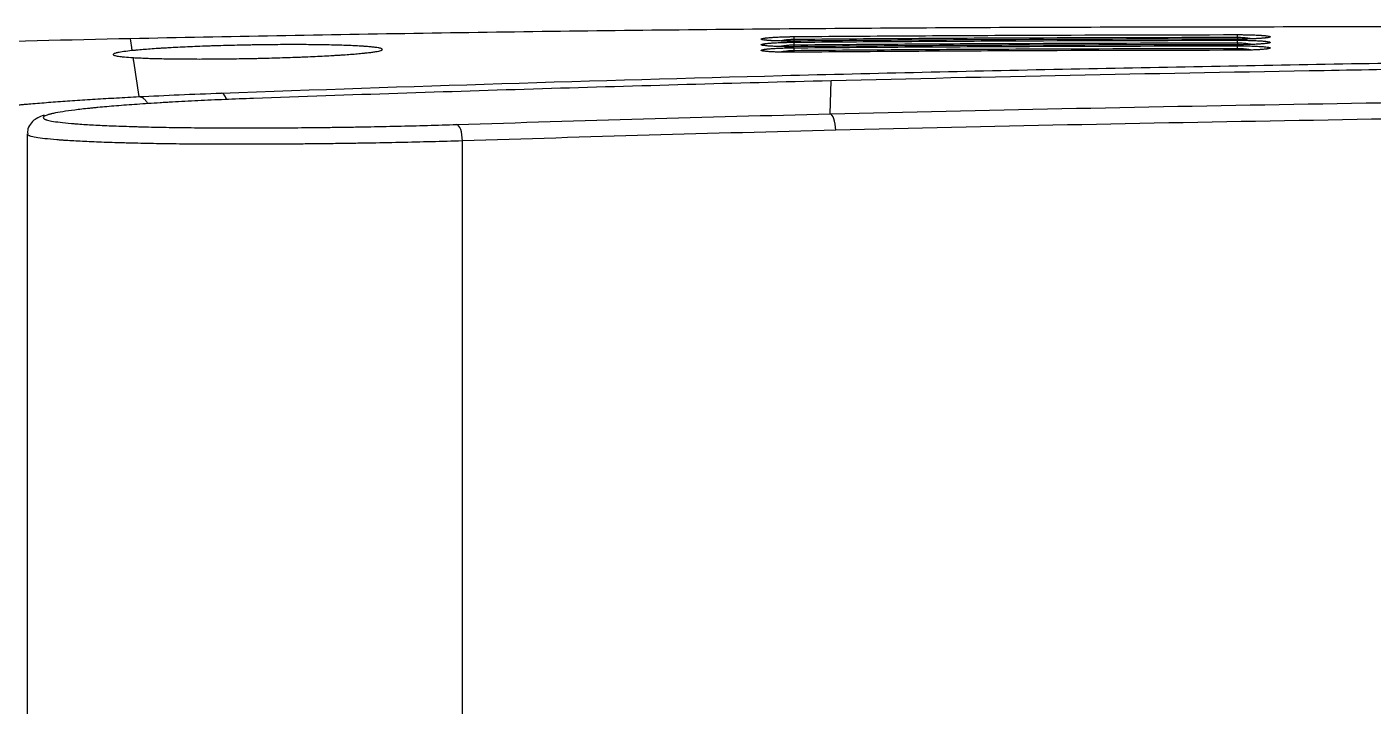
# Model space of a CAD drawing. Header units: millimetres. Extents: x -33000 to 294000, y 0 to 42408.
# Drawn here: x 8593.6 to 8675.6, y 15763 to 15804.4 of the extents above; entities that cross this region are included whole.
import ezdxf

# ---------------------------------------------------------------- set-up
doc = ezdxf.new("R2010")
doc.units = ezdxf.units.MM
doc.header["$LTSCALE"] = 50
doc.layers.add('arch', color=8, linetype='Continuous')

msp = doc.modelspace()

# ---------------------------------------------------------------- linework, layer by layer
at = {"layer": 'arch', "linetype": 'Continuous'}
for p, q in [((8642.51, 15799.072), (8642.575, 15801.084)), ((8593.591, 15797.845), (8593.591, 15762.127))]:
    msp.add_line(p, q, dxfattribs=at)
for centre, major_axis, ratio, start_param, end_param in [((8640.311, 15803.278), (-0.004, 0.5), 0.00722, 5.410489, 6.233224), ((8640.311, 15802.938), (-0.004, 0.5), 0.007221, 5.410489, 6.233224), ((8667.311, 15803.399), (-0.001, 0.5), 0.000961, 5.41052, 6.23323), ((8667.311, 15803.058), (-0.001, 0.5), 0.000959, 5.41052, 6.23323), ((8640.311, 15802.597), (-0.004, 0.5), 0.007222, 5.410489, 6.233224), ((8667.311, 15802.717), (-0.001, 0.5), 0.000956, 5.41052, 6.23323), ((8605.456, 15798.839), (-0.055, 1.499), 0.325788, 5.548218, 6.230342), ((8642.518, 15798.073), (-0.025, 1), 0.32589, 4.704201, 6.230337), ((8619.785, 15797.423), (-0.032, 0.999), 0.32583, 4.701943, 6.230343)]:
    msp.add_ellipse(centre, major_axis=major_axis, ratio=ratio, start_param=start_param, end_param=end_param, dxfattribs=at)
for points, knots in [([(8742.56, 15804.127), (8739.588, 15804.144), (8736.615, 15804.162), (8730.67, 15804.196), (8727.697, 15804.213), (8718.78, 15804.26), (8712.834, 15804.288), (8703.917, 15804.321), (8700.944, 15804.33), (8694.999, 15804.346), (8686.081, 15804.365), (8677.163, 15804.369), (8665.272, 15804.361), (8659.327, 15804.35), (8650.409, 15804.314), (8647.437, 15804.298), (8641.492, 15804.257), (8638.52, 15804.233), (8629.603, 15804.145), (8623.658, 15804.068), (8611.769, 15803.882), (8605.825, 15803.773), (8599.881, 15803.649)], [0, 0, 0, 0, 0.0625, 0.0625, 0.125, 0.125, 0.25, 0.25, 0.3125, 0.3125, 0.375, 0.5, 0.5, 0.625, 0.625, 0.6875, 0.6875, 0.75, 0.75, 0.875, 0.875, 1, 1, 1, 1]), ([(8599.881, 15803.649), (8596.098, 15803.57), (8592.316, 15803.476), (8586.643, 15803.306), (8584.752, 15803.245), (8580.971, 15803.11), (8579.081, 15803.038), (8575.301, 15802.879), (8573.411, 15802.793), (8569.632, 15802.607), (8565.854, 15802.406), (8562.079, 15802.172), (8558.304, 15801.92), (8556.417, 15801.786), (8554.531, 15801.641)], [0, 0, 0, 0, 0.25, 0.25, 0.375, 0.375, 0.5, 0.5, 0.625, 0.625, 0.75, 0.875, 0.875, 1, 1, 1, 1]), ([(8640.307, 15803.505), (8640.228, 15803.505), (8640.15, 15803.504), (8639.997, 15803.504), (8639.921, 15803.504), (8639.828, 15803.505), (8639.81, 15803.505), (8639.773, 15803.506), (8639.754, 15803.506), (8639.699, 15803.506), (8639.664, 15803.507), (8639.558, 15803.509), (8639.491, 15803.51), (8639.393, 15803.512), (8639.361, 15803.513), (8639.314, 15803.515), (8639.299, 15803.515), (8639.268, 15803.516), (8639.253, 15803.516), (8639.179, 15803.519), (8639.123, 15803.521), (8639.017, 15803.526), (8638.967, 15803.528), (8638.896, 15803.532), (8638.873, 15803.534), (8638.828, 15803.537), (8638.807, 15803.538), (8638.744, 15803.543), (8638.706, 15803.546), (8638.635, 15803.552), (8638.602, 15803.555), (8638.512, 15803.565), (8638.462, 15803.572), (8638.413, 15803.581), (8638.404, 15803.583), (8638.386, 15803.586), (8638.378, 15803.588), (8638.357, 15803.594), (8638.345, 15803.597), (8638.316, 15803.609), (8638.307, 15803.616), (8638.307, 15803.626), (8638.308, 15803.628), (8638.31, 15803.632), (8638.316, 15803.638), (8638.327, 15803.644), (8638.357, 15803.655), (8638.386, 15803.663), (8638.446, 15803.675), (8638.468, 15803.679), (8638.506, 15803.685), (8638.519, 15803.687), (8638.546, 15803.691), (8638.561, 15803.693), (8638.637, 15803.702), (8638.708, 15803.71), (8638.832, 15803.721), (8638.876, 15803.724), (8638.947, 15803.729), (8638.971, 15803.731), (8639.022, 15803.735), (8639.047, 15803.736), (8639.127, 15803.741), (8639.183, 15803.744), (8639.3, 15803.751), (8639.362, 15803.753), (8639.459, 15803.758), (8639.492, 15803.759), (8639.56, 15803.761), (8639.594, 15803.763), (8639.699, 15803.766), (8639.771, 15803.768), (8639.882, 15803.771), (8639.919, 15803.772), (8639.976, 15803.773), (8639.996, 15803.773), (8640.034, 15803.774), (8640.053, 15803.775), (8640.15, 15803.776), (8640.228, 15803.777), (8640.307, 15803.778)], [0, 0, 0, 0, 0.03125, 0.03125, 0.0625, 0.0625, 0.070313, 0.070313, 0.078125, 0.078125, 0.09375, 0.09375, 0.125, 0.125, 0.140625, 0.140625, 0.148438, 0.148438, 0.15625, 0.15625, 0.1875, 0.1875, 0.21875, 0.21875, 0.234375, 0.234375, 0.25, 0.25, 0.28125, 0.28125, 0.3125, 0.3125, 0.375, 0.375, 0.390625, 0.390625, 0.40625, 0.40625, 0.4375, 0.4375, 0.5, 0.5, 0.515625, 0.515625, 0.53125, 0.5625, 0.5625, 0.625, 0.625, 0.65625, 0.65625, 0.671875, 0.671875, 0.6875, 0.6875, 0.75, 0.75, 0.78125, 0.78125, 0.796875, 0.796875, 0.8125, 0.8125, 0.84375, 0.84375, 0.875, 0.875, 0.890625, 0.890625, 0.90625, 0.90625, 0.9375, 0.9375, 0.953125, 0.953125, 0.960937, 0.960937, 0.96875, 0.96875, 1, 1, 1, 1]), ([(8640.307, 15803.165), (8640.228, 15803.164), (8640.15, 15803.164), (8639.997, 15803.163), (8639.921, 15803.164), (8639.828, 15803.164), (8639.81, 15803.165), (8639.773, 15803.165), (8639.754, 15803.165), (8639.699, 15803.166), (8639.664, 15803.166), (8639.558, 15803.168), (8639.491, 15803.169), (8639.393, 15803.172), (8639.361, 15803.172), (8639.314, 15803.174), (8639.299, 15803.174), (8639.268, 15803.175), (8639.253, 15803.176), (8639.179, 15803.178), (8639.123, 15803.181), (8639.017, 15803.185), (8638.967, 15803.188), (8638.896, 15803.192), (8638.873, 15803.193), (8638.828, 15803.196), (8638.807, 15803.197), (8638.744, 15803.202), (8638.706, 15803.205), (8638.635, 15803.211), (8638.602, 15803.214), (8638.512, 15803.224), (8638.462, 15803.231), (8638.413, 15803.24), (8638.404, 15803.242), (8638.386, 15803.246), (8638.378, 15803.247), (8638.357, 15803.253), (8638.345, 15803.257), (8638.316, 15803.268), (8638.307, 15803.276), (8638.307, 15803.285), (8638.308, 15803.287), (8638.31, 15803.291), (8638.316, 15803.297), (8638.327, 15803.303), (8638.357, 15803.315), (8638.386, 15803.323), (8638.446, 15803.334), (8638.468, 15803.338), (8638.506, 15803.344), (8638.519, 15803.346), (8638.546, 15803.35), (8638.561, 15803.352), (8638.637, 15803.361), (8638.708, 15803.369), (8638.832, 15803.38), (8638.876, 15803.383), (8638.947, 15803.389), (8638.971, 15803.391), (8639.022, 15803.394), (8639.047, 15803.396), (8639.127, 15803.401), (8639.183, 15803.404), (8639.3, 15803.41), (8639.362, 15803.413), (8639.459, 15803.417), (8639.492, 15803.418), (8639.56, 15803.421), (8639.594, 15803.422), (8639.699, 15803.426), (8639.771, 15803.428), (8639.882, 15803.43), (8639.919, 15803.431), (8639.976, 15803.432), (8639.996, 15803.433), (8640.034, 15803.434), (8640.053, 15803.434), (8640.15, 15803.435), (8640.228, 15803.436), (8640.307, 15803.437)], [0, 0, 0, 0, 0.03125, 0.03125, 0.0625, 0.0625, 0.070313, 0.070313, 0.078125, 0.078125, 0.09375, 0.09375, 0.125, 0.125, 0.140625, 0.140625, 0.148438, 0.148438, 0.15625, 0.15625, 0.1875, 0.1875, 0.21875, 0.21875, 0.234375, 0.234375, 0.25, 0.25, 0.28125, 0.28125, 0.3125, 0.3125, 0.375, 0.375, 0.390625, 0.390625, 0.40625, 0.40625, 0.4375, 0.4375, 0.5, 0.5, 0.515625, 0.515625, 0.53125, 0.5625, 0.5625, 0.625, 0.625, 0.65625, 0.65625, 0.671875, 0.671875, 0.6875, 0.6875, 0.75, 0.75, 0.78125, 0.78125, 0.796875, 0.796875, 0.8125, 0.8125, 0.84375, 0.84375, 0.875, 0.875, 0.890625, 0.890625, 0.90625, 0.90625, 0.9375, 0.9375, 0.953125, 0.953125, 0.960937, 0.960937, 0.96875, 0.96875, 1, 1, 1, 1]), ([(8640.307, 15803.507), (8640.278, 15803.506), (8640.071, 15803.503), (8639.674, 15803.506), (8639.184, 15803.518), (8638.773, 15803.54), (8638.55, 15803.564), (8638.498, 15803.575), (8638.498, 15803.575)], [0, 0, 0, 0, 0.028653, 0.211251, 0.398903, 0.619265, 0.875039, 1, 1, 1, 1]), ([(8640.311, 15803.6), (8640.246, 15803.599), (8640.181, 15803.597), (8640.086, 15803.592), (8640.054, 15803.59), (8639.993, 15803.586), (8639.962, 15803.583), (8639.874, 15803.575), (8639.817, 15803.569), (8639.749, 15803.56), (8639.736, 15803.558), (8639.709, 15803.554), (8639.696, 15803.552), (8639.657, 15803.546), (8639.631, 15803.542), (8639.564, 15803.531), (8639.524, 15803.523), (8639.486, 15803.515)], [0, 0, 0, 0, 0.205276, 0.205276, 0.307913, 0.307913, 0.410551, 0.410551, 0.615827, 0.615827, 0.667146, 0.667146, 0.718465, 0.718465, 0.821103, 0.821103, 1, 1, 1, 1]), ([(8640.307, 15803.778), (8642.557, 15803.797), (8644.808, 15803.814), (8649.308, 15803.842), (8651.558, 15803.853), (8658.309, 15803.882), (8662.81, 15803.892), (8667.311, 15803.898)], [0, 0, 0, 0, 0.25, 0.25, 0.5, 0.5, 1, 1, 1, 1]), ([(8667.311, 15803.625), (8662.81, 15803.62), (8658.309, 15803.609), (8651.558, 15803.581), (8649.308, 15803.569), (8644.808, 15803.541), (8642.557, 15803.525), (8640.307, 15803.505)], [0, 0, 0, 0, 0.5, 0.5, 0.75, 0.75, 1, 1, 1, 1]), ([(8640.307, 15803.437), (8642.557, 15803.457), (8644.808, 15803.473), (8649.308, 15803.501), (8651.558, 15803.513), (8658.309, 15803.541), (8662.81, 15803.552), (8667.311, 15803.557)], [0, 0, 0, 0, 0.25, 0.25, 0.5, 0.5, 1, 1, 1, 1]), ([(8667.311, 15803.72), (8662.811, 15803.714), (8656.061, 15803.698), (8649.311, 15803.664), (8644.811, 15803.636), (8642.561, 15803.619), (8640.311, 15803.6)], [0, 0, 0, 0, 0.5, 0.75, 0.75, 1, 1, 1, 1]), ([(8669.12, 15803.714), (8669.12, 15803.714), (8669.117, 15803.713), (8669.054, 15803.7), (8668.825, 15803.674), (8668.401, 15803.647), (8667.872, 15803.631), (8667.434, 15803.625), (8667.21, 15803.627), (8667.157, 15803.627)], [0, 0, 0, 0, 0.017674, 0.141331, 0.361877, 0.589204, 0.781758, 0.94776, 1, 1, 1, 1]), ([(8667.311, 15803.898), (8667.39, 15803.898), (8667.467, 15803.898), (8667.621, 15803.897), (8667.696, 15803.896), (8667.789, 15803.895), (8667.808, 15803.894), (8667.845, 15803.894), (8667.863, 15803.893), (8667.918, 15803.892), (8667.953, 15803.891), (8668.058, 15803.889), (8668.126, 15803.887), (8668.223, 15803.884), (8668.255, 15803.883), (8668.302, 15803.881), (8668.317, 15803.881), (8668.348, 15803.879), (8668.363, 15803.879), (8668.437, 15803.876), (8668.493, 15803.873), (8668.599, 15803.867), (8668.649, 15803.865), (8668.719, 15803.86), (8668.754, 15803.858), (8668.787, 15803.855), (8668.808, 15803.854), (8668.819, 15803.853), (8668.871, 15803.849), (8668.909, 15803.845), (8668.981, 15803.839), (8669.013, 15803.835), (8669.104, 15803.825), (8669.153, 15803.817), (8669.203, 15803.808), (8669.212, 15803.806), (8669.23, 15803.802), (8669.238, 15803.8), (8669.26, 15803.795), (8669.272, 15803.791), (8669.301, 15803.779), (8669.311, 15803.772), (8669.311, 15803.762), (8669.31, 15803.76), (8669.308, 15803.756), (8669.306, 15803.754), (8669.299, 15803.748), (8669.291, 15803.744), (8669.262, 15803.733), (8669.233, 15803.725), (8669.174, 15803.714), (8669.152, 15803.71), (8669.115, 15803.705), (8669.102, 15803.703), (8669.074, 15803.699), (8669.059, 15803.697), (8668.983, 15803.688), (8668.912, 15803.681), (8668.789, 15803.671), (8668.745, 15803.668), (8668.674, 15803.664), (8668.649, 15803.662), (8668.599, 15803.659), (8668.573, 15803.657), (8668.493, 15803.653), (8668.437, 15803.65), (8668.32, 15803.645), (8668.258, 15803.643), (8668.177, 15803.64), (8668.16, 15803.639), (8668.127, 15803.638), (8668.11, 15803.638), (8668.059, 15803.636), (8668.025, 15803.635), (8667.92, 15803.633), (8667.848, 15803.631), (8667.737, 15803.629), (8667.699, 15803.628), (8667.642, 15803.628), (8667.623, 15803.627), (8667.584, 15803.627), (8667.565, 15803.627), (8667.468, 15803.626), (8667.39, 15803.626), (8667.311, 15803.625)], [0, 0, 0, 0, 0.03125, 0.03125, 0.0625, 0.0625, 0.070313, 0.070313, 0.078125, 0.078125, 0.09375, 0.09375, 0.125, 0.125, 0.140625, 0.140625, 0.148438, 0.148438, 0.15625, 0.15625, 0.1875, 0.1875, 0.21875, 0.21875, 0.234375, 0.242188, 0.242188, 0.25, 0.25, 0.28125, 0.28125, 0.3125, 0.3125, 0.375, 0.375, 0.390625, 0.390625, 0.40625, 0.40625, 0.4375, 0.4375, 0.5, 0.5, 0.515625, 0.515625, 0.53125, 0.53125, 0.5625, 0.5625, 0.625, 0.625, 0.65625, 0.65625, 0.671875, 0.671875, 0.6875, 0.6875, 0.75, 0.75, 0.78125, 0.78125, 0.796875, 0.796875, 0.8125, 0.8125, 0.84375, 0.84375, 0.875, 0.875, 0.882813, 0.882813, 0.890625, 0.890625, 0.90625, 0.90625, 0.9375, 0.9375, 0.953125, 0.953125, 0.960938, 0.960938, 0.96875, 0.96875, 1, 1, 1, 1]), ([(8668.15, 15803.643), (8668.13, 15803.647), (8668.111, 15803.651), (8668.067, 15803.659), (8668.043, 15803.663), (8667.969, 15803.675), (8667.917, 15803.682), (8667.835, 15803.692), (8667.807, 15803.695), (8667.764, 15803.699), (8667.75, 15803.701), (8667.72, 15803.703), (8667.705, 15803.705), (8667.63, 15803.71), (8667.568, 15803.714), (8667.474, 15803.718), (8667.442, 15803.719), (8667.393, 15803.719), (8667.377, 15803.72), (8667.344, 15803.72), (8667.328, 15803.72), (8667.311, 15803.72)], [0, 0, 0, 0, 0.088793, 0.088793, 0.190038, 0.190038, 0.392529, 0.392529, 0.493774, 0.493774, 0.544396, 0.544396, 0.595019, 0.595019, 0.79751, 0.79751, 0.898755, 0.898755, 0.949377, 0.949377, 1, 1, 1, 1]), ([(8667.311, 15803.557), (8667.39, 15803.557), (8667.467, 15803.557), (8667.621, 15803.556), (8667.696, 15803.555), (8667.789, 15803.554), (8667.808, 15803.554), (8667.845, 15803.553), (8667.863, 15803.553), (8667.918, 15803.552), (8667.953, 15803.551), (8668.058, 15803.548), (8668.126, 15803.547), (8668.223, 15803.543), (8668.255, 15803.542), (8668.302, 15803.541), (8668.317, 15803.54), (8668.348, 15803.539), (8668.363, 15803.538), (8668.437, 15803.535), (8668.493, 15803.532), (8668.599, 15803.527), (8668.649, 15803.524), (8668.719, 15803.519), (8668.754, 15803.517), (8668.787, 15803.515), (8668.808, 15803.513), (8668.819, 15803.512), (8668.871, 15803.508), (8668.909, 15803.505), (8668.981, 15803.498), (8669.013, 15803.495), (8669.104, 15803.484), (8669.153, 15803.477), (8669.203, 15803.467), (8669.212, 15803.465), (8669.23, 15803.462), (8669.238, 15803.46), (8669.26, 15803.454), (8669.272, 15803.45), (8669.301, 15803.439), (8669.311, 15803.431), (8669.311, 15803.421), (8669.31, 15803.419), (8669.308, 15803.415), (8669.306, 15803.413), (8669.299, 15803.408), (8669.291, 15803.404), (8669.262, 15803.392), (8669.233, 15803.385), (8669.174, 15803.373), (8669.152, 15803.37), (8669.115, 15803.364), (8669.102, 15803.362), (8669.074, 15803.359), (8669.059, 15803.357), (8668.983, 15803.348), (8668.912, 15803.341), (8668.789, 15803.331), (8668.745, 15803.328), (8668.674, 15803.323), (8668.649, 15803.321), (8668.599, 15803.318), (8668.573, 15803.317), (8668.493, 15803.312), (8668.437, 15803.31), (8668.32, 15803.304), (8668.258, 15803.302), (8668.177, 15803.299), (8668.16, 15803.299), (8668.127, 15803.298), (8668.11, 15803.297), (8668.059, 15803.296), (8668.025, 15803.295), (8667.92, 15803.292), (8667.848, 15803.29), (8667.737, 15803.288), (8667.699, 15803.288), (8667.642, 15803.287), (8667.623, 15803.287), (8667.584, 15803.286), (8667.565, 15803.286), (8667.468, 15803.285), (8667.39, 15803.285), (8667.311, 15803.285)], [0, 0, 0, 0, 0.03125, 0.03125, 0.0625, 0.0625, 0.070313, 0.070313, 0.078125, 0.078125, 0.09375, 0.09375, 0.125, 0.125, 0.140625, 0.140625, 0.148438, 0.148438, 0.15625, 0.15625, 0.1875, 0.1875, 0.21875, 0.21875, 0.234375, 0.242188, 0.242188, 0.25, 0.25, 0.28125, 0.28125, 0.3125, 0.3125, 0.375, 0.375, 0.390625, 0.390625, 0.40625, 0.40625, 0.4375, 0.4375, 0.5, 0.5, 0.515625, 0.515625, 0.53125, 0.53125, 0.5625, 0.5625, 0.625, 0.625, 0.65625, 0.65625, 0.671875, 0.671875, 0.6875, 0.6875, 0.75, 0.75, 0.78125, 0.78125, 0.796875, 0.796875, 0.8125, 0.8125, 0.84375, 0.84375, 0.875, 0.875, 0.882813, 0.882813, 0.890625, 0.890625, 0.90625, 0.90625, 0.9375, 0.9375, 0.953125, 0.953125, 0.960938, 0.960938, 0.96875, 0.96875, 1, 1, 1, 1]), ([(8599.99, 15802.924), (8599.799, 15802.904), (8599.631, 15802.884), (8599.34, 15802.844), (8599.218, 15802.823), (8599.095, 15802.798), (8599.072, 15802.793), (8599.029, 15802.783), (8599.009, 15802.778), (8598.954, 15802.763), (8598.924, 15802.753), (8598.852, 15802.724), (8598.829, 15802.705), (8598.832, 15802.682), (8598.834, 15802.677), (8598.842, 15802.668), (8598.847, 15802.663), (8598.869, 15802.65), (8598.889, 15802.641), (8598.969, 15802.615), (8599.047, 15802.599), (8599.2, 15802.575), (8599.257, 15802.568), (8599.353, 15802.556), (8599.402, 15802.551), (8599.456, 15802.546), (8599.492, 15802.542), (8599.511, 15802.54), (8599.682, 15802.525), (8599.856, 15802.512), (8600.053, 15802.5)], [0, 0, 0, 0, 0.125, 0.125, 0.25, 0.25, 0.28125, 0.28125, 0.3125, 0.3125, 0.375, 0.375, 0.5, 0.5, 0.53125, 0.53125, 0.5625, 0.5625, 0.625, 0.625, 0.75, 0.75, 0.8125, 0.8125, 0.84375, 0.859375, 0.859375, 0.875, 0.875, 1, 1, 1, 1]), ([(8600.053, 15802.5), (8600.111, 15802.496), (8600.201, 15802.491), (8600.296, 15802.486), (8600.361, 15802.483), (8600.393, 15802.481), (8600.559, 15802.474), (8600.698, 15802.468), (8600.989, 15802.457), (8601.292, 15802.447), (8601.62, 15802.439), (8601.961, 15802.432), (8602.138, 15802.429), (8602.366, 15802.425), (8602.413, 15802.425), (8602.505, 15802.423), (8602.645, 15802.422), (8602.787, 15802.42), (8603.074, 15802.417), (8603.465, 15802.415), (8603.87, 15802.414), (8604.283, 15802.414), (8604.493, 15802.415), (8604.814, 15802.416), (8604.923, 15802.417), (8605.139, 15802.418), (8605.248, 15802.419), (8605.574, 15802.422), (8606.01, 15802.427), (8606.67, 15802.437), (8607.114, 15802.445), (8607.392, 15802.451), (8607.448, 15802.452), (8607.56, 15802.454), (8607.616, 15802.455), (8607.783, 15802.459), (8607.894, 15802.462), (8608.225, 15802.47), (8608.662, 15802.482), (8609.305, 15802.501), (8609.726, 15802.516), (8610.038, 15802.527), (8610.141, 15802.531), (8610.295, 15802.537), (8610.347, 15802.539), (8610.448, 15802.543), (8610.701, 15802.554), (8611.143, 15802.573), (8611.702, 15802.601), (8612.055, 15802.62), (8612.313, 15802.635), (8612.397, 15802.64), (8612.522, 15802.648), (8612.564, 15802.65), (8612.646, 15802.656), (8612.848, 15802.669), (8613.193, 15802.693), (8613.61, 15802.725), (8613.86, 15802.748), (8614.036, 15802.765), (8614.122, 15802.773), (8614.204, 15802.782), (8614.257, 15802.788), (8614.283, 15802.791), (8614.412, 15802.805), (8614.506, 15802.817), (8614.677, 15802.84), (8614.832, 15802.863), (8614.952, 15802.887), (8615.056, 15802.91), (8615.099, 15802.921), (8615.142, 15802.936), (8615.15, 15802.939), (8615.165, 15802.945), (8615.186, 15802.953), (8615.201, 15802.962), (8615.226, 15802.979), (8615.24, 15803.001), (8615.219, 15803.023), (8615.18, 15803.044), (8615.152, 15803.055), (8615.105, 15803.068), (8615.095, 15803.07), (8615.074, 15803.075), (8615.04, 15803.083), (8615.002, 15803.091), (8614.92, 15803.105), (8614.793, 15803.124), (8614.552, 15803.151), (8614.358, 15803.168), (8614.226, 15803.178), (8614.199, 15803.18), (8614.144, 15803.184), (8614.116, 15803.186), (8614.03, 15803.192), (8613.972, 15803.195), (8613.79, 15803.206), (8613.535, 15803.22), (8613.11, 15803.238), (8612.799, 15803.249), (8612.555, 15803.256), (8612.472, 15803.258), (8612.345, 15803.262), (8612.302, 15803.263), (8612.216, 15803.265), (8612, 15803.27), (8611.597, 15803.278), (8611.032, 15803.285), (8610.637, 15803.288), (8610.333, 15803.289), (8610.231, 15803.29), (8610.076, 15803.29), (8610.024, 15803.29), (8609.919, 15803.29), (8609.867, 15803.291), (8609.605, 15803.291), (8609.393, 15803.29), (8608.966, 15803.288), (8608.535, 15803.285), (8608.098, 15803.28), (8607.767, 15803.276), (8607.6, 15803.273), (8607.433, 15803.271), (8607.321, 15803.269), (8607.265, 15803.268), (8606.986, 15803.263), (8606.764, 15803.259), (8606.322, 15803.249), (8605.882, 15803.238), (8605.447, 15803.226), (8605.123, 15803.216), (8605.015, 15803.213), (8604.8, 15803.205), (8604.693, 15803.202), (8604.373, 15803.191), (8604.163, 15803.183), (8603.753, 15803.166), (8603.35, 15803.149), (8602.964, 15803.131), (8602.586, 15803.112), (8602.4, 15803.102), (8602.174, 15803.089), (8602.129, 15803.087), (8602.04, 15803.081), (8601.908, 15803.074), (8601.779, 15803.066), (8601.527, 15803.05), (8601.203, 15803.028), (8600.757, 15802.994), (8600.485, 15802.971), (8600.323, 15802.957), (8600.291, 15802.954), (8600.228, 15802.948), (8600.197, 15802.945), (8600.105, 15802.936), (8600.046, 15802.93), (8599.99, 15802.924)], [0, 0, 0, 0, 0.007813, 0.011719, 0.011719, 0.015625, 0.015625, 0.03125, 0.03125, 0.046875, 0.0625, 0.0625, 0.078125, 0.078125, 0.082031, 0.082031, 0.085938, 0.09375, 0.09375, 0.109375, 0.125, 0.125, 0.140625, 0.140625, 0.148438, 0.148438, 0.15625, 0.15625, 0.171875, 0.1875, 0.203125, 0.203125, 0.207031, 0.207031, 0.210938, 0.210938, 0.21875, 0.21875, 0.234375, 0.25, 0.265625, 0.265625, 0.273438, 0.273438, 0.277344, 0.277344, 0.28125, 0.296875, 0.3125, 0.328125, 0.328125, 0.335938, 0.335938, 0.339844, 0.339844, 0.34375, 0.359375, 0.375, 0.390625, 0.390625, 0.398438, 0.402344, 0.402344, 0.40625, 0.40625, 0.421875, 0.421875, 0.4375, 0.453125, 0.453125, 0.46875, 0.46875, 0.472656, 0.472656, 0.476563, 0.484375, 0.484375, 0.5, 0.515625, 0.515625, 0.53125, 0.53125, 0.535156, 0.535156, 0.539063, 0.546875, 0.546875, 0.5625, 0.578125, 0.59375, 0.59375, 0.597656, 0.597656, 0.601563, 0.601563, 0.609375, 0.609375, 0.625, 0.640625, 0.65625, 0.65625, 0.664063, 0.664063, 0.667969, 0.667969, 0.671875, 0.6875, 0.703125, 0.71875, 0.71875, 0.726563, 0.726563, 0.730469, 0.730469, 0.734375, 0.734375, 0.75, 0.75, 0.765625, 0.78125, 0.78125, 0.789063, 0.792969, 0.792969, 0.796875, 0.796875, 0.8125, 0.8125, 0.828125, 0.84375, 0.84375, 0.851563, 0.851563, 0.859375, 0.859375, 0.875, 0.875, 0.890625, 0.90625, 0.90625, 0.921875, 0.921875, 0.925781, 0.925781, 0.929688, 0.9375, 0.9375, 0.953125, 0.96875, 0.984375, 0.984375, 0.988281, 0.988281, 0.992187, 0.992187, 1, 1, 1, 1]), ([(8605.427, 15800.337), (8616.81, 15800.753), (8628.193, 15801.113), (8642.425, 15801.479), (8645.272, 15801.548), (8650.965, 15801.678), (8656.658, 15801.801), (8662.351, 15801.912), (8668.045, 15802.019), (8670.891, 15802.071), (8679.432, 15802.22), (8685.125, 15802.314), (8696.513, 15802.49), (8702.207, 15802.573), (8713.594, 15802.727), (8719.288, 15802.798), (8727.829, 15802.898), (8730.676, 15802.93), (8736.37, 15802.993), (8739.217, 15803.024), (8742.064, 15803.054)], [0, 0, 0, 0, 0.25, 0.25, 0.3125, 0.3125, 0.375, 0.4375, 0.4375, 0.5, 0.5, 0.625, 0.625, 0.75, 0.75, 0.875, 0.875, 0.9375, 0.9375, 1, 1, 1, 1]), ([(8640.307, 15802.824), (8640.228, 15802.823), (8640.15, 15802.823), (8639.997, 15802.823), (8639.921, 15802.823), (8639.828, 15802.824), (8639.81, 15802.824), (8639.773, 15802.824), (8639.754, 15802.824), (8639.699, 15802.825), (8639.664, 15802.826), (8639.558, 15802.827), (8639.491, 15802.829), (8639.393, 15802.831), (8639.361, 15802.832), (8639.314, 15802.833), (8639.299, 15802.834), (8639.268, 15802.835), (8639.253, 15802.835), (8639.179, 15802.838), (8639.123, 15802.84), (8639.017, 15802.845), (8638.967, 15802.847), (8638.896, 15802.851), (8638.873, 15802.852), (8638.828, 15802.855), (8638.807, 15802.857), (8638.744, 15802.861), (8638.706, 15802.864), (8638.635, 15802.87), (8638.602, 15802.874), (8638.512, 15802.884), (8638.462, 15802.89), (8638.413, 15802.899), (8638.404, 15802.901), (8638.386, 15802.905), (8638.378, 15802.907), (8638.357, 15802.912), (8638.345, 15802.916), (8638.316, 15802.927), (8638.307, 15802.935), (8638.307, 15802.945), (8638.308, 15802.947), (8638.31, 15802.951), (8638.316, 15802.956), (8638.327, 15802.962), (8638.357, 15802.974), (8638.386, 15802.982), (8638.446, 15802.994), (8638.468, 15802.998), (8638.506, 15803.003), (8638.519, 15803.005), (8638.546, 15803.009), (8638.561, 15803.011), (8638.637, 15803.021), (8638.708, 15803.028), (8638.832, 15803.039), (8638.876, 15803.043), (8638.947, 15803.048), (8638.971, 15803.05), (8639.022, 15803.053), (8639.047, 15803.055), (8639.127, 15803.06), (8639.183, 15803.063), (8639.3, 15803.069), (8639.362, 15803.072), (8639.459, 15803.076), (8639.492, 15803.078), (8639.56, 15803.08), (8639.594, 15803.081), (8639.699, 15803.085), (8639.771, 15803.087), (8639.882, 15803.09), (8639.919, 15803.091), (8639.976, 15803.092), (8639.996, 15803.092), (8640.034, 15803.093), (8640.053, 15803.093), (8640.15, 15803.095), (8640.228, 15803.096), (8640.307, 15803.096)], [0, 0, 0, 0, 0.03125, 0.03125, 0.0625, 0.0625, 0.070313, 0.070313, 0.078125, 0.078125, 0.09375, 0.09375, 0.125, 0.125, 0.140625, 0.140625, 0.148438, 0.148438, 0.15625, 0.15625, 0.1875, 0.1875, 0.21875, 0.21875, 0.234375, 0.234375, 0.25, 0.25, 0.28125, 0.28125, 0.3125, 0.3125, 0.375, 0.375, 0.390625, 0.390625, 0.40625, 0.40625, 0.4375, 0.4375, 0.5, 0.5, 0.515625, 0.515625, 0.53125, 0.5625, 0.5625, 0.625, 0.625, 0.65625, 0.65625, 0.671875, 0.671875, 0.6875, 0.6875, 0.75, 0.75, 0.78125, 0.78125, 0.796875, 0.796875, 0.8125, 0.8125, 0.84375, 0.84375, 0.875, 0.875, 0.890625, 0.890625, 0.90625, 0.90625, 0.9375, 0.9375, 0.953125, 0.953125, 0.960938, 0.960938, 0.96875, 0.96875, 1, 1, 1, 1]), ([(8640.307, 15803.166), (8640.278, 15803.165), (8640.071, 15803.162), (8639.674, 15803.166), (8639.184, 15803.177), (8638.773, 15803.199), (8638.55, 15803.223), (8638.498, 15803.235), (8638.498, 15803.235)], [0, 0, 0, 0, 0.028653, 0.211249, 0.3989, 0.619258, 0.87503, 1, 1, 1, 1]), ([(8640.307, 15802.825), (8640.278, 15802.825), (8640.071, 15802.822), (8639.674, 15802.825), (8639.184, 15802.837), (8638.773, 15802.858), (8638.55, 15802.883), (8638.498, 15802.894), (8638.498, 15802.894)], [0, 0, 0, 0, 0.028653, 0.211247, 0.398894, 0.619249, 0.875017, 1, 1, 1, 1]), ([(8640.311, 15803.259), (8640.246, 15803.258), (8640.181, 15803.256), (8640.086, 15803.252), (8640.054, 15803.25), (8639.993, 15803.245), (8639.962, 15803.243), (8639.874, 15803.235), (8639.817, 15803.228), (8639.749, 15803.219), (8639.736, 15803.217), (8639.709, 15803.214), (8639.696, 15803.212), (8639.657, 15803.206), (8639.631, 15803.202), (8639.564, 15803.19), (8639.524, 15803.182), (8639.486, 15803.174)], [0, 0, 0, 0, 0.205276, 0.205276, 0.307914, 0.307914, 0.410552, 0.410552, 0.615828, 0.615828, 0.667147, 0.667147, 0.718466, 0.718466, 0.821104, 0.821104, 1, 1, 1, 1]), ([(8640.311, 15802.919), (8640.246, 15802.918), (8640.181, 15802.916), (8640.086, 15802.911), (8640.054, 15802.909), (8639.993, 15802.904), (8639.962, 15802.902), (8639.874, 15802.894), (8639.817, 15802.888), (8639.749, 15802.879), (8639.736, 15802.877), (8639.709, 15802.873), (8639.696, 15802.871), (8639.657, 15802.865), (8639.631, 15802.861), (8639.564, 15802.849), (8639.524, 15802.841), (8639.486, 15802.833)], [0, 0, 0, 0, 0.205276, 0.205276, 0.307913, 0.307913, 0.410551, 0.410551, 0.615827, 0.615827, 0.667145, 0.667145, 0.718464, 0.718464, 0.821102, 0.821102, 1, 1, 1, 1]), ([(8667.311, 15803.285), (8662.81, 15803.279), (8658.309, 15803.269), (8651.558, 15803.24), (8649.308, 15803.229), (8644.808, 15803.201), (8642.557, 15803.184), (8640.307, 15803.165)], [0, 0, 0, 0, 0.5, 0.5, 0.75, 0.75, 1, 1, 1, 1]), ([(8640.307, 15803.096), (8642.557, 15803.116), (8644.808, 15803.132), (8649.308, 15803.16), (8651.558, 15803.172), (8658.309, 15803.2), (8662.81, 15803.211), (8667.311, 15803.217)], [0, 0, 0, 0, 0.25, 0.25, 0.5, 0.5, 1, 1, 1, 1]), ([(8667.311, 15802.944), (8662.81, 15802.939), (8658.309, 15802.928), (8651.558, 15802.9), (8649.308, 15802.888), (8644.808, 15802.86), (8642.557, 15802.843), (8640.307, 15802.824)], [0, 0, 0, 0, 0.5, 0.5, 0.75, 0.75, 1, 1, 1, 1]), ([(8667.311, 15803.379), (8662.811, 15803.374), (8656.061, 15803.358), (8649.311, 15803.323), (8644.811, 15803.295), (8642.561, 15803.279), (8640.311, 15803.259)], [0, 0, 0, 0, 0.5, 0.75, 0.75, 1, 1, 1, 1]), ([(8667.311, 15803.039), (8662.811, 15803.033), (8656.061, 15803.017), (8649.311, 15802.983), (8644.811, 15802.954), (8642.561, 15802.938), (8640.311, 15802.919)], [0, 0, 0, 0, 0.5, 0.75, 0.75, 1, 1, 1, 1]), ([(8759.035, 15802.778), (8757.821, 15802.776), (8756.608, 15802.773), (8754.181, 15802.762), (8752.968, 15802.754), (8749.328, 15802.727), (8746.902, 15802.704), (8743.262, 15802.666), (8742.049, 15802.654), (8739.622, 15802.628), (8738.409, 15802.615), (8734.77, 15802.577), (8732.343, 15802.55), (8725.064, 15802.469), (8720.212, 15802.412), (8710.507, 15802.289), (8705.654, 15802.223), (8695.949, 15802.084), (8691.097, 15802.01), (8681.392, 15801.855), (8676.54, 15801.773), (8661.983, 15801.515), (8652.279, 15801.327), (8642.575, 15801.084)], [0, 0, 0, 0, 0.03125, 0.03125, 0.0625, 0.0625, 0.125, 0.125, 0.15625, 0.15625, 0.1875, 0.1875, 0.25, 0.25, 0.375, 0.375, 0.5, 0.5, 0.625, 0.625, 0.75, 0.75, 1, 1, 1, 1]), ([(8669.12, 15803.373), (8669.12, 15803.373), (8669.117, 15803.372), (8669.054, 15803.359), (8668.825, 15803.333), (8668.401, 15803.307), (8667.872, 15803.29), (8667.434, 15803.284), (8667.21, 15803.286), (8667.157, 15803.287)], [0, 0, 0, 0, 0.017247, 0.140957, 0.3616, 0.589026, 0.781663, 0.947737, 1, 1, 1, 1]), ([(8669.12, 15803.033), (8669.12, 15803.032), (8669.117, 15803.032), (8669.054, 15803.018), (8668.825, 15802.992), (8668.401, 15802.966), (8667.872, 15802.95), (8667.434, 15802.944), (8667.21, 15802.945), (8667.157, 15802.946)], [0, 0, 0, 0, 0.017518, 0.141195, 0.361776, 0.589139, 0.781723, 0.947752, 1, 1, 1, 1]), ([(8668.15, 15803.302), (8668.13, 15803.306), (8668.111, 15803.31), (8668.067, 15803.318), (8668.043, 15803.322), (8667.969, 15803.334), (8667.917, 15803.342), (8667.835, 15803.351), (8667.807, 15803.354), (8667.764, 15803.359), (8667.75, 15803.36), (8667.72, 15803.363), (8667.705, 15803.364), (8667.63, 15803.37), (8667.568, 15803.373), (8667.474, 15803.377), (8667.442, 15803.378), (8667.393, 15803.379), (8667.377, 15803.379), (8667.344, 15803.379), (8667.328, 15803.379), (8667.311, 15803.379)], [0, 0, 0, 0, 0.088792, 0.088792, 0.190037, 0.190037, 0.392528, 0.392528, 0.493773, 0.493773, 0.544396, 0.544396, 0.595019, 0.595019, 0.797509, 0.797509, 0.898755, 0.898755, 0.949377, 0.949377, 1, 1, 1, 1]), ([(8667.311, 15803.217), (8667.39, 15803.217), (8667.467, 15803.217), (8667.621, 15803.216), (8667.696, 15803.215), (8667.789, 15803.213), (8667.808, 15803.213), (8667.845, 15803.212), (8667.863, 15803.212), (8667.918, 15803.211), (8667.953, 15803.21), (8668.058, 15803.208), (8668.126, 15803.206), (8668.223, 15803.203), (8668.255, 15803.202), (8668.302, 15803.2), (8668.317, 15803.199), (8668.348, 15803.198), (8668.363, 15803.198), (8668.437, 15803.194), (8668.493, 15803.192), (8668.599, 15803.186), (8668.649, 15803.183), (8668.719, 15803.179), (8668.754, 15803.176), (8668.787, 15803.174), (8668.808, 15803.172), (8668.819, 15803.172), (8668.871, 15803.168), (8668.909, 15803.164), (8668.981, 15803.157), (8669.013, 15803.154), (8669.104, 15803.143), (8669.153, 15803.136), (8669.203, 15803.127), (8669.212, 15803.125), (8669.23, 15803.121), (8669.238, 15803.119), (8669.26, 15803.113), (8669.272, 15803.11), (8669.301, 15803.098), (8669.311, 15803.09), (8669.311, 15803.081), (8669.31, 15803.079), (8669.308, 15803.075), (8669.306, 15803.073), (8669.299, 15803.067), (8669.291, 15803.063), (8669.262, 15803.052), (8669.233, 15803.044), (8669.174, 15803.033), (8669.152, 15803.029), (8669.115, 15803.024), (8669.102, 15803.022), (8669.074, 15803.018), (8669.059, 15803.016), (8668.983, 15803.007), (8668.912, 15803), (8668.789, 15802.99), (8668.745, 15802.987), (8668.674, 15802.982), (8668.649, 15802.981), (8668.599, 15802.978), (8668.573, 15802.976), (8668.493, 15802.972), (8668.437, 15802.969), (8668.32, 15802.964), (8668.258, 15802.961), (8668.177, 15802.959), (8668.16, 15802.958), (8668.127, 15802.957), (8668.11, 15802.956), (8668.059, 15802.955), (8668.025, 15802.954), (8667.92, 15802.951), (8667.848, 15802.95), (8667.737, 15802.948), (8667.699, 15802.947), (8667.642, 15802.946), (8667.623, 15802.946), (8667.584, 15802.946), (8667.565, 15802.946), (8667.468, 15802.945), (8667.39, 15802.944), (8667.311, 15802.944)], [0, 0, 0, 0, 0.03125, 0.03125, 0.0625, 0.0625, 0.070313, 0.070313, 0.078125, 0.078125, 0.09375, 0.09375, 0.125, 0.125, 0.140625, 0.140625, 0.148437, 0.148437, 0.15625, 0.15625, 0.1875, 0.1875, 0.21875, 0.21875, 0.234375, 0.242187, 0.242187, 0.25, 0.25, 0.28125, 0.28125, 0.3125, 0.3125, 0.375, 0.375, 0.390625, 0.390625, 0.40625, 0.40625, 0.4375, 0.4375, 0.5, 0.5, 0.515625, 0.515625, 0.53125, 0.53125, 0.5625, 0.5625, 0.625, 0.625, 0.65625, 0.65625, 0.671875, 0.671875, 0.6875, 0.6875, 0.75, 0.75, 0.78125, 0.78125, 0.796875, 0.796875, 0.8125, 0.8125, 0.84375, 0.84375, 0.875, 0.875, 0.882812, 0.882812, 0.890625, 0.890625, 0.90625, 0.90625, 0.9375, 0.9375, 0.953125, 0.953125, 0.960937, 0.960937, 0.96875, 0.96875, 1, 1, 1, 1]), ([(8668.15, 15802.962), (8668.13, 15802.966), (8668.111, 15802.97), (8668.067, 15802.978), (8668.043, 15802.982), (8667.969, 15802.994), (8667.917, 15803.001), (8667.835, 15803.011), (8667.807, 15803.014), (8667.764, 15803.018), (8667.75, 15803.019), (8667.72, 15803.022), (8667.705, 15803.023), (8667.63, 15803.029), (8667.568, 15803.033), (8667.474, 15803.036), (8667.442, 15803.037), (8667.393, 15803.038), (8667.377, 15803.038), (8667.344, 15803.039), (8667.328, 15803.039), (8667.311, 15803.039)], [0, 0, 0, 0, 0.088793, 0.088793, 0.190038, 0.190038, 0.392529, 0.392529, 0.493774, 0.493774, 0.544397, 0.544397, 0.595019, 0.595019, 0.79751, 0.79751, 0.898755, 0.898755, 0.949377, 0.949377, 1, 1, 1, 1]), ([(8642.575, 15801.084), (8636.708, 15800.936), (8630.842, 15800.773), (8622.043, 15800.505), (8619.11, 15800.412), (8613.244, 15800.218), (8610.312, 15800.117), (8607.379, 15800.011)], [0, 0, 0, 0, 0.5, 0.5, 0.75, 0.75, 1, 1, 1, 1]), ([(8642.51, 15799.072), (8651.921, 15799.309), (8661.332, 15799.493), (8675.45, 15799.744), (8680.156, 15799.824), (8689.568, 15799.976), (8694.275, 15800.048), (8703.687, 15800.186), (8708.393, 15800.252), (8717.806, 15800.374), (8722.512, 15800.431), (8731.925, 15800.533), (8736.631, 15800.579), (8743.691, 15800.641), (8746.044, 15800.661), (8750.751, 15800.694), (8753.104, 15800.707), (8755.458, 15800.714)], [0, 0, 0, 0, 0.25, 0.25, 0.375, 0.375, 0.5, 0.5, 0.625, 0.625, 0.75, 0.75, 0.875, 0.875, 0.9375, 0.9375, 1, 1, 1, 1]), ([(8587.585, 15798.726), (8587.613, 15798.754), (8587.658, 15798.782), (8587.781, 15798.84), (8587.937, 15798.898), (8588.266, 15798.987), (8588.55, 15799.048), (8588.788, 15799.094), (8588.913, 15799.117), (8589.069, 15799.144), (8589.138, 15799.155), (8589.185, 15799.163), (8589.209, 15799.167), (8589.424, 15799.202), (8589.629, 15799.233), (8590.069, 15799.295), (8590.538, 15799.357), (8591.326, 15799.449), (8592.199, 15799.541), (8592.837, 15799.601), (8593.255, 15799.639), (8593.381, 15799.65), (8593.51, 15799.661), (8593.596, 15799.669), (8593.64, 15799.672), (8593.857, 15799.691), (8594.034, 15799.706), (8594.573, 15799.75), (8595.314, 15799.807), (8596.489, 15799.891), (8597.727, 15799.971), (8598.596, 15800.022), (8599.486, 15800.072), (8599.942, 15800.096), (8600.409, 15800.12)], [0, 0, 0, 0, 0.0625, 0.0625, 0.125, 0.1875, 0.25, 0.25, 0.28125, 0.296875, 0.304688, 0.304688, 0.3125, 0.3125, 0.375, 0.375, 0.4375, 0.5, 0.5625, 0.625, 0.625, 0.640625, 0.648438, 0.648438, 0.65625, 0.65625, 0.6875, 0.6875, 0.75, 0.8125, 0.875, 0.9375, 0.9375, 1, 1, 1, 1]), ([(8607.379, 15800.011), (8606.786, 15799.99), (8606.207, 15799.968), (8605.08, 15799.92), (8604.531, 15799.895), (8603.462, 15799.842), (8602.942, 15799.815), (8602.31, 15799.779), (8602.122, 15799.769), (8601.936, 15799.758), (8601.813, 15799.75), (8601.751, 15799.746), (8601.445, 15799.728), (8601.207, 15799.713), (8600.507, 15799.667), (8600.064, 15799.636), (8599.223, 15799.573), (8598.824, 15799.54), (8598.261, 15799.491), (8598.078, 15799.474), (8597.814, 15799.449), (8597.727, 15799.441), (8597.556, 15799.424), (8597.472, 15799.415), (8597.062, 15799.373), (8596.762, 15799.338), (8596.219, 15799.27), (8595.975, 15799.236), (8595.544, 15799.168), (8595.356, 15799.134), (8595.157, 15799.091), (8595.118, 15799.083), (8595.064, 15799.07), (8595.046, 15799.066), (8595.012, 15799.057), (8594.962, 15799.044), (8594.917, 15799.032), (8594.888, 15799.024)], [0, 0, 0, 0, 0.093041, 0.093041, 0.186081, 0.186081, 0.279122, 0.279122, 0.302382, 0.314012, 0.314012, 0.325642, 0.325642, 0.372162, 0.372162, 0.465203, 0.465203, 0.558243, 0.558243, 0.604764, 0.604764, 0.628024, 0.628024, 0.651284, 0.651284, 0.744324, 0.744324, 0.837365, 0.837365, 0.930405, 0.930405, 0.953666, 0.953666, 0.965296, 0.965296, 0.976926, 1, 1, 1, 1]), ([(8600.409, 15800.12), (8600.459, 15800.117), (8600.508, 15800.104), (8600.607, 15800.061), (8600.655, 15800.031), (8600.749, 15799.953), (8600.794, 15799.906), (8600.872, 15799.805), (8600.907, 15799.753), (8600.939, 15799.697)], [0, 0, 0, 0, 0.260289, 0.260289, 0.520579, 0.520579, 0.780868, 0.780868, 1, 1, 1, 1]), ([(8755.769, 15799.715), (8753.417, 15799.708), (8751.064, 15799.695), (8746.358, 15799.662), (8744.005, 15799.642), (8736.947, 15799.58), (8732.241, 15799.534), (8722.83, 15799.432), (8713.42, 15799.319), (8704.009, 15799.188), (8694.598, 15799.049), (8689.893, 15798.977), (8680.483, 15798.825), (8675.778, 15798.745), (8661.662, 15798.494), (8652.253, 15798.31), (8642.844, 15798.073)], [0, 0, 0, 0, 0.0625, 0.0625, 0.125, 0.125, 0.25, 0.25, 0.375, 0.5, 0.5, 0.625, 0.625, 0.75, 0.75, 1, 1, 1, 1]), ([(8594.641, 15798.979), (8594.595, 15798.97), (8594.417, 15798.923), (8594.211, 15798.837), (8593.877, 15798.6), (8593.621, 15798.224), (8593.615, 15797.957), (8593.624, 15797.847)], [0, 0, 0, 0, 0.128065, 0.495496, 0.71633, 0.893178, 1, 1, 1, 1]), ([(8594.888, 15799.024), (8594.86, 15799.015), (8594.833, 15799.007), (8594.709, 15798.965), (8594.573, 15798.9), (8594.557, 15798.838), (8594.59, 15798.792), (8594.609, 15798.777), (8594.649, 15798.755), (8594.665, 15798.748), (8594.69, 15798.737), (8594.699, 15798.733), (8594.719, 15798.726), (8594.729, 15798.722), (8594.75, 15798.715), (8594.761, 15798.711), (8594.772, 15798.707)], [0, 0, 0, 0, 0.074612, 0.074612, 0.370689, 0.666766, 0.666766, 0.814805, 0.814805, 0.888824, 0.888824, 0.925834, 0.925834, 0.962843, 0.962843, 1, 1, 1, 1]), ([(8594.772, 15798.707), (8594.852, 15798.682), (8594.955, 15798.658), (8595.223, 15798.608), (8595.395, 15798.583), (8595.798, 15798.534), (8596.028, 15798.51), (8596.321, 15798.485), (8596.354, 15798.482), (8596.421, 15798.477), (8596.455, 15798.474), (8596.558, 15798.466), (8596.769, 15798.45), (8596.994, 15798.435), (8597.464, 15798.405), (8598.14, 15798.368), (8598.914, 15798.337), (8599.532, 15798.315), (8599.744, 15798.308), (8600.017, 15798.3), (8600.072, 15798.299), (8600.183, 15798.295), (8600.239, 15798.294), (8600.407, 15798.289), (8600.521, 15798.286), (8601.093, 15798.272), (8601.568, 15798.261), (8602.554, 15798.244), (8603.064, 15798.237), (8604.12, 15798.226), (8604.666, 15798.221), (8605.3, 15798.218), (8605.371, 15798.218), (8605.512, 15798.217), (8605.726, 15798.216), (8605.94, 15798.216), (8606.37, 15798.215), (8606.659, 15798.214), (8607.533, 15798.215), (8608.123, 15798.216), (8609.321, 15798.222), (8609.928, 15798.227), (8610.851, 15798.236), (8611.161, 15798.239), (8611.629, 15798.244), (8611.785, 15798.246), (8612.098, 15798.25), (8612.254, 15798.252), (8612.723, 15798.259), (8613.037, 15798.264), (8613.508, 15798.271), (8613.665, 15798.274), (8613.978, 15798.279), (8614.134, 15798.282), (8614.915, 15798.296), (8615.533, 15798.309), (8616.761, 15798.337), (8617.37, 15798.352), (8618.578, 15798.385), (8619.177, 15798.403), (8619.77, 15798.422)], [0, 0, 0, 0, 0.048924, 0.048924, 0.10487, 0.10487, 0.160816, 0.160816, 0.167809, 0.167809, 0.174802, 0.174802, 0.188788, 0.216761, 0.216761, 0.272707, 0.328652, 0.328652, 0.356625, 0.356625, 0.363618, 0.363618, 0.370612, 0.370612, 0.384598, 0.384598, 0.440544, 0.440544, 0.496489, 0.496489, 0.552435, 0.552435, 0.559428, 0.559428, 0.566421, 0.580408, 0.580408, 0.608381, 0.608381, 0.664326, 0.664326, 0.720272, 0.720272, 0.748245, 0.748245, 0.762231, 0.762231, 0.776217, 0.776217, 0.80419, 0.80419, 0.818177, 0.818177, 0.832163, 0.832163, 0.888109, 0.888109, 0.944054, 0.944054, 1, 1, 1, 1]), ([(8620.111, 15797.423), (8619.486, 15797.404), (8618.856, 15797.387), (8617.585, 15797.354), (8616.945, 15797.339), (8615.652, 15797.311), (8615.001, 15797.298), (8614.18, 15797.284), (8614.015, 15797.281), (8613.686, 15797.275), (8613.52, 15797.273), (8613.025, 15797.265), (8612.695, 15797.26), (8612.201, 15797.254), (8612.037, 15797.252), (8611.708, 15797.248), (8611.543, 15797.246), (8611.051, 15797.24), (8610.725, 15797.237), (8609.753, 15797.228), (8609.114, 15797.224), (8607.854, 15797.218), (8607.232, 15797.216), (8606.314, 15797.216), (8606.009, 15797.216), (8605.557, 15797.217), (8605.331, 15797.218), (8605.107, 15797.219), (8604.957, 15797.219), (8604.883, 15797.22), (8604.216, 15797.223), (8603.642, 15797.227), (8602.531, 15797.238), (8601.994, 15797.246), (8600.956, 15797.263), (8600.456, 15797.273), (8599.854, 15797.288), (8599.735, 15797.291), (8599.558, 15797.295), (8599.499, 15797.297), (8599.383, 15797.3), (8599.093, 15797.308), (8598.814, 15797.317), (8598.164, 15797.338), (8597.349, 15797.37), (8596.639, 15797.407), (8596.145, 15797.436), (8595.987, 15797.446), (8595.76, 15797.462), (8595.686, 15797.468), (8595.577, 15797.476), (8595.542, 15797.478), (8595.471, 15797.484), (8595.436, 15797.487), (8595.128, 15797.512), (8594.886, 15797.535), (8594.463, 15797.584), (8594.282, 15797.61), (8593.981, 15797.663), (8593.861, 15797.691), (8593.762, 15797.723), (8593.751, 15797.727), (8593.731, 15797.734), (8593.721, 15797.738), (8593.694, 15797.749), (8593.678, 15797.757), (8593.636, 15797.779), (8593.616, 15797.794), (8593.596, 15797.82), (8593.591, 15797.832), (8593.591, 15797.843)], [0, 0, 0, 0, 0.051634, 0.051634, 0.103268, 0.103268, 0.154903, 0.154903, 0.167811, 0.167811, 0.18072, 0.18072, 0.206537, 0.206537, 0.219445, 0.219445, 0.232354, 0.232354, 0.258171, 0.258171, 0.309805, 0.309805, 0.361439, 0.361439, 0.387257, 0.387257, 0.400165, 0.406619, 0.406619, 0.413074, 0.413074, 0.464708, 0.464708, 0.516342, 0.516342, 0.567976, 0.567976, 0.580885, 0.580885, 0.587339, 0.587339, 0.593793, 0.619611, 0.619611, 0.671245, 0.722879, 0.722879, 0.748696, 0.748696, 0.761605, 0.761605, 0.768059, 0.768059, 0.774513, 0.774513, 0.826147, 0.826147, 0.877782, 0.877782, 0.929416, 0.929416, 0.93587, 0.93587, 0.942324, 0.942324, 0.955233, 0.955233, 0.98105, 0.98105, 1, 1, 1, 1])]:
    msp.add_open_spline(points, degree=3, knots=knots, dxfattribs=at)
for points in [[(8599.96, 15803.123), (8599.933, 15803.299), (8599.907, 15803.474), (8599.881, 15803.649)], [(8640.311, 15803.505), (8640.311, 15803.537), (8640.311, 15803.568), (8640.311, 15803.6)], [(8667.311, 15803.72), (8667.311, 15803.688), (8667.311, 15803.657), (8667.311, 15803.625)], [(8599.99, 15802.924), (8599.98, 15802.99), (8599.97, 15803.057), (8599.96, 15803.123)], [(8640.311, 15803.165), (8640.311, 15803.196), (8640.311, 15803.228), (8640.311, 15803.259)], [(8640.311, 15802.824), (8640.311, 15802.855), (8640.311, 15802.887), (8640.311, 15802.919)], [(8667.311, 15803.379), (8667.311, 15803.348), (8667.311, 15803.316), (8667.311, 15803.284)], [(8667.311, 15803.039), (8667.311, 15803.007), (8667.311, 15802.975), (8667.311, 15802.944)], [(8600.085, 15802.286), (8600.074, 15802.357), (8600.064, 15802.428), (8600.053, 15802.5)], [(8600.409, 15800.12), (8600.301, 15800.842), (8600.193, 15801.564), (8600.085, 15802.286)], [(8600.409, 15800.12), (8601.204, 15800.16), (8602.836, 15800.237), (8604.55, 15800.305), (8605.427, 15800.337)], [(8619.77, 15798.422), (8627.349, 15798.665), (8634.929, 15798.882), (8642.51, 15799.072)], [(8642.844, 15798.073), (8635.265, 15797.883), (8627.688, 15797.666), (8620.111, 15797.423)], [(8620.111, 15762.127), (8620.111, 15773.892), (8620.111, 15785.658), (8620.111, 15797.423)]]:
    msp.add_open_spline(points, degree=3, dxfattribs=at)

doc.saveas('drawing.dxf')
